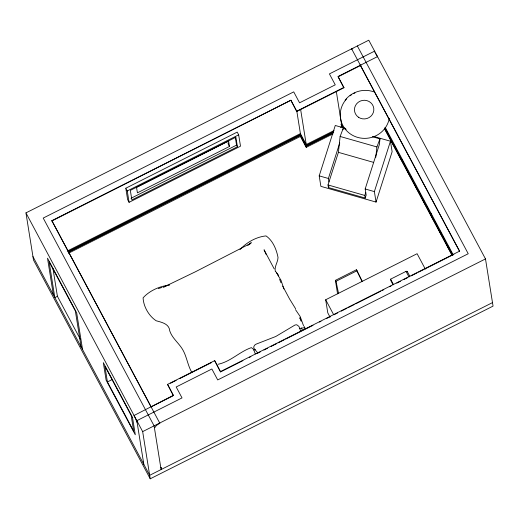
<?xml version="1.0" encoding="UTF-8"?>
<svg xmlns="http://www.w3.org/2000/svg" width="519" height="519" viewBox="0 0 519 519"><rect width="100%" height="100%" fill="white"/><g stroke="black" fill="none" stroke-linecap="round" stroke-linejoin="round"><path stroke-width="0.78" d="M372.311 136.685L379.973 138.871L379.363 144.529L365.175 188.974L366.161 195.092L365.214 198.057L328.43 187.567L328.008 184.946L338.414 152.346L340.127 136.465L343.195 128.375L346.257 129.25M343.04 129.789L343.195 128.375M375.795 157.283L376.911 146.955L379.973 138.871M373.356 136.348L390.45 141.22L392.13 151.71L376.054 202.086L320.878 186.347L319.198 175.863L335.274 125.481L345.382 128.368M328.955 181.981L328.397 178.484L339.744 142.926M328.43 187.567L328.903 186.081M365.214 198.057L364.792 195.436L365.739 192.471M376.054 202.086L374.374 191.602L390.45 141.22M239.973 249.652C246.46 242.412 256.367 236.833 266.033 235.918C272.851 240.544 276.53 249.574 278.022 257.495C277.95 262.303 274.064 266.617 275.329 271.482M432.548 217.273L431.03 214.425L430.887 215.703M345.141 100.186C351.681 91.688 363.508 88.159 373.615 91.798M248.62 244.877L251.293 242.671L247.719 245.396M248.802 244.657L250.482 243.463L195.585 271.69L163.491 287.189L167.832 285.197M25.95 212.887L368.775 40.197L485.492 258.923L493.05 306.113L150.225 478.803L33.508 260.077L25.95 212.887L142.667 431.613L150.225 478.803M151.087 406.857L51.848 220.659L290.932 100.225L296.816 111.481L343.928 87.75L338.044 76.488L377.527 56.603L377.579 56.921A5.242 0.454 63.3 0 0 375.451 53.671M51.894 220.977L290.932 100.225M343.928 87.75L338.096 76.812L361.068 65.238M125.799 188.222L237.215 132.098L238.675 134.836L240.498 146.196L129.082 202.319L127.622 199.588L125.799 188.222L127.259 190.96L129.082 202.319M127.259 190.96L238.675 134.836M296.764 111.157L343.883 87.426M229.463 146.468L137.412 192.841L136.542 187.404L228.594 141.032L229.463 146.468L228.587 144.827M130.996 198.303L236.547 145.132L235.269 137.165M237.423 146.773L131.865 199.945L130.334 190.376L235.886 137.211L237.423 146.773L236.547 145.132M67.275 251.04L300.41 133.604L296.693 110.417M68.145 251.533L300.164 134.661L300.41 133.604L306.242 144.535L306.08 146.086L333.522 132.261M68.476 251.663L69.922 250.937M71.363 250.203L140.013 215.625M141.453 214.898L207.931 181.41M209.378 180.683L215.158 177.77M216.605 177.044L270.801 149.744M272.241 149.018L278.022 146.105M279.469 145.378L300.423 134.823L301.883 137.554M68.223 252.026L300.423 134.823L300.443 136.406L306.281 147.344L332.997 133.883M68.268 252.318L300.293 135.44L306.281 147.344M68.424 253.285L300.443 136.406M334.08 130.516L306.242 144.535L300.611 109.36M340.503 127.278L341.93 126.565L342.91 127.531L341.087 124.112M333.445 131.774L306.002 145.592L300.164 134.661L306.08 146.086L306.262 145.755L306.126 146.377L333.568 132.553M306.982 145.391L312.775 142.478M314.222 141.745L333.762 131.904M57.693 296.154L54.832 297.595L49.097 261.764L75.359 310.978L81.094 346.809M107.42 381.952L104.903 366.226L131.177 415.453L133.694 431.185L107.42 381.952L112.422 379.434M337.571 293.851L335.404 280.351L356.43 269.757L362.158 281.227M338.485 293.151L336.02 281.311L356.981 270.756M330.045 317.103L327.787 312.866L325.685 299.761L417.107 253.707L425.392 269.231M167.559 384.384L173.45 395.64L167.559 384.384L214.678 360.653L220.562 371.909L242.957 360.627M170.466 383.269L176.181 380.388M179.749 378.591L211.155 362.768M393.052 284.749L390.82 280.565L390.593 279.164L406.02 271.392A3.211 0.843 -28.1 0 1 407.181 271.852M253.856 350.104L255.283 349.384M173.398 395.322L133.967 415.531A5.242 0.454 63.3 0 1 136.575 421.415L137.113 422.427M220.51 371.585L459.594 251.151L351.629 48.831L351.681 49.156A5.242 1.369 -28.1 0 1 352.901 48.591M151.911 406.487L172.73 396.003M249.457 357.357L250.898 356.624M256.678 353.718L260.291 351.895M263.899 350.078L267.512 348.255M271.126 346.439L276.906 343.526M278.346 342.8L284.127 339.887M285.573 339.16L313.022 325.335M319.522 322.059L320.963 321.332M326.743 318.419L330.356 316.603M333.964 314.786L337.577 312.963M341.191 311.147L346.964 308.234M348.411 307.508L354.192 304.595M355.638 303.868L380.914 291.133M382.36 290.406L383.807 289.68M389.581 286.767L391.028 286.04M396.808 283.127L400.421 281.311M404.029 279.488L407.642 277.671M411.256 275.855L417.029 272.942M418.476 272.216L424.257 269.303M425.697 268.576L450.979 255.841M452.425 255.114L453.872 254.388M142.667 431.613L485.492 258.923M154.377 427.604L155.428 427.072A5.242 1.369 -28.1 0 1 159.858 423.303L51.848 220.659M492.492 302.616L149.667 475.307L32.95 256.581M218.045 364.273C230.579 361.717 239.733 351.545 251.391 347.633L253.551 349.274L255.316 354.016M299.508 328.521L304.218 327.697L305.224 328.54L304.089 326.412M158.34 288.59L162.064 287.416M160.78 467.58L161.383 467.515L161.162 468.313L161.668 469.267M431.03 214.425L430.608 213.958L431.14 213.445L431.354 214.756M169.668 285.067C159.988 286.027 149.563 290.588 143.095 297.841C143.445 306.469 148.862 316.006 156.167 320.774C161.759 322.325 169.226 323.778 169.765 330.927C172.061 337.856 178.127 342.501 181.987 348.489C186.756 355.807 187.411 364.928 191.835 372.415M340.127 136.465L376.911 146.955M338.414 152.346L373.661 162.402M319.198 175.863L328.397 178.484M365.175 188.974L374.374 191.602M328.008 184.946L364.792 195.436M257.567 352.686L254.174 348.664L253.674 347.146L254.485 345.265L256.127 344.136L275.725 336.513L295.026 325.004L296.771 324.777L298.931 326.419L300.696 331.161M143.516 462.403L143.257 462.079L143.542 463.824M275.751 271.58L278.599 275.946M295.486 309.616L300.125 316.434L303.544 325.783M278.489 276.16L281.019 280.305L283.893 288.947M335.404 280.351L336.02 281.311M295.59 308.747L289.57 298.97L282.745 286.177M276.582 272.644L278.255 275.427L277.47 274.051M274.188 268.855L264.061 249.795L266.292 254.751M357.344 45.951L468.229 253.739L217.714 379.934L211.882 368.996L176.194 386.973L182.026 397.911L136.834 420.675L143.828 464.369M360.076 64.881L459.646 251.475M385.383 127.693L453.217 254.816M386.032 130.107L387.557 132.961M389.847 137.25L391.754 140.824M394.044 145.112L395.186 147.253M398.235 152.975L399.76 155.83M401.284 158.691L403.957 163.693M406.247 167.981L408.148 171.549M410.438 175.837L411.963 178.698M414.253 182.986L416.16 186.561M418.444 190.843L419.975 193.704M422.641 198.706L424.166 201.567M426.839 206.568L429.505 211.57M435.207 222.249L436.726 225.097M439.379 230.073L440.897 232.914M442.798 236.476L445.075 240.738M446.969 244.293L449.246 248.562M451.141 252.117L452.283 254.252M384.845 128.206L452.724 255.406M384.547 127.979L452.425 255.186M384.592 128.271L452.088 254.764M384.365 128.524L451.861 255.011M341.372 124.307L342.832 127.045M341.132 124.404L342.592 127.142M407.279 271.515L409.88 276.4M406.02 271.392L408.998 276.977M390.593 279.164L393.571 284.743M290.984 100.543L296.816 111.481M303.706 140.973L305.899 145.073M325.685 299.761L333.594 314.579M301.37 328.027L302.486 330.123M220.562 371.909L214.678 360.653M80.244 339.089L57.408 296.297L52.944 268.427M356.43 269.757L362.1 281.395M300.786 319.983L299.807 317.777L301.15 321.235M279.631 279.352L280.948 282.68M374.796 52.296L374.608 51.134L329.409 73.899L335.248 84.837L299.56 102.814L293.728 91.876L43.213 218.064L154.098 425.859L161.098 469.552M336.299 91.383L341.93 126.565M228.049 142.731L228.295 144.282M82.553 349.54L76.676 312.834L47.495 258.157L53.373 294.857M389.282 118.377A24.717 23.764 -9.1 0 1 354.198 136.127A24.717 23.764 -9.1 0 1 346.53 98.967M350.091 95.768A24.717 23.764 -9.1 0 1 351.415 94.854M353.51 93.641A24.717 23.764 -9.1 0 1 354.964 92.953M132.494 417.315L103.307 362.619L106.103 380.096L135.29 434.792L132.494 417.315M358.434 117.21A9.705 9.329 -9.1 0 0 373.79 110.482A9.705 9.329 -9.1 0 0 360.231 101.108A9.705 9.329 -9.1 0 0 358.434 117.21"/></g></svg>
